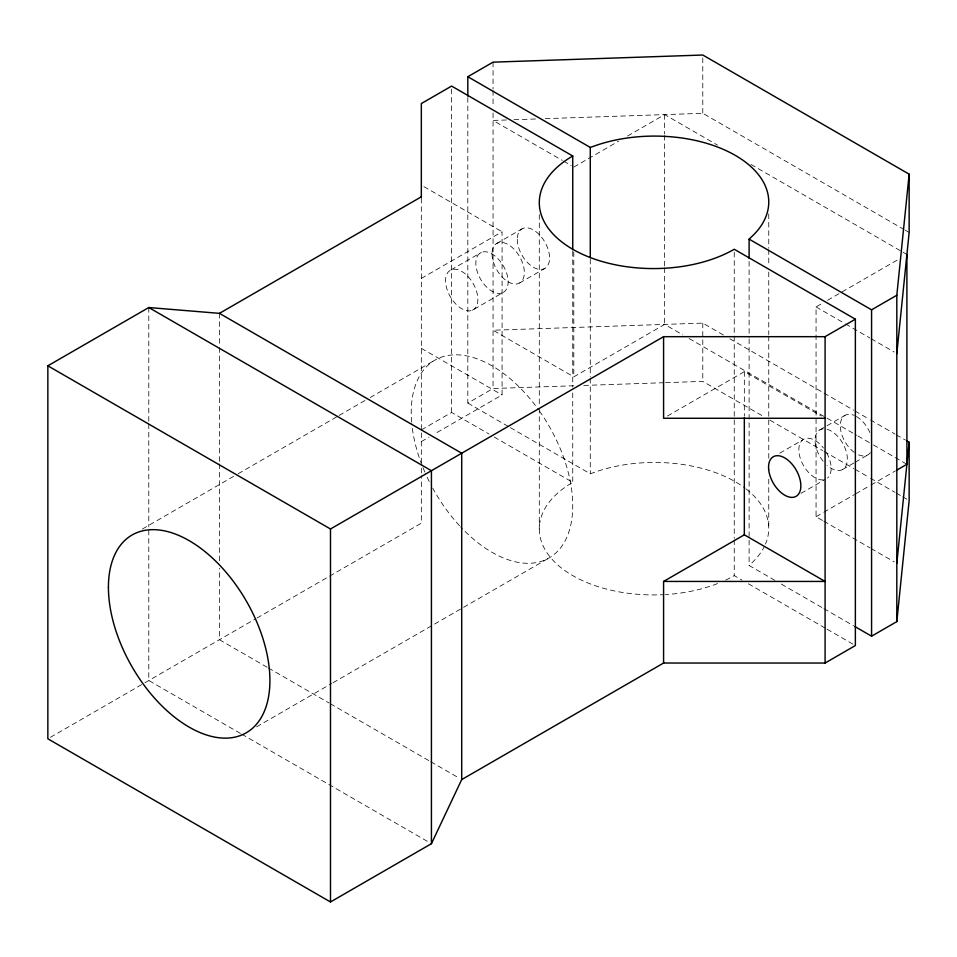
<?xml version="1.0" encoding="UTF-8"?>
<svg xmlns="http://www.w3.org/2000/svg" width="957" height="957" viewBox="0 0 957 957"><rect width="100%" height="100%" fill="white"/><g stroke="black" fill="none" stroke-linecap="round" stroke-linejoin="round"><path stroke-width="0.72" stroke-dasharray="4.79 3.59" d="M774.907 580.373L749.116 565.491L753.458 561.34A114.206 65.937 0 0 0 764.296 546.614M573.805 167.056L618.593 141.205M627.541 136.026L664.648 114.601L717.487 145.105M421.331 278.403L502.078 231.773L502.078 394.954L434.143 434.179M450.986 269.91L481.275 252.433M496.779 243.437L522.008 228.867M472.423 310.2A22.836 13.183 60 0 0 466.813 275.317A22.836 13.183 60 0 0 445.878 284.66A22.836 13.183 60 0 0 472.423 310.2L502.7 292.71A22.836 13.183 60 0 0 497.09 257.828A22.836 13.183 60 0 0 476.167 267.17A22.836 13.183 60 0 0 502.7 292.71M519.615 282.997L544.844 268.427M142.414 529.018L236.893 474.469M238.185 473.727L337.833 416.199M339.125 415.446L365 400.505M370.18 397.514L434.885 360.155M421.331 429.92L451.608 412.443L488.979 434.011M467.817 97.59L467.817 403.076L493.058 388.518L574.858 385.731M421.331 441.572L429.023 437.134M723.42 335.022L702.785 323.107L493.058 330.237L573.805 376.855L664.648 324.411L682.688 334.818M50.434 737.297L143.61 683.501M144.902 682.76L255.686 618.796M256.978 618.055L421.331 523.168L421.331 475.701M822.47 520.417L816.058 516.72L816.058 306.922L822.458 303.225M827.578 300.271L897.953 259.646M667.424 416.044L744.331 371.639L821.238 416.044M256.62 726.818L331.672 683.477M332.976 682.736L549.091 557.955M819.778 429.92L845.019 415.35M779.728 453.199L802.433 440.088M801.057 493.334L825.03 479.493M842.627 469.48L853.979 462.925M855.235 462.195L867.855 454.91M816.058 516.72L822.458 513.024M823.738 512.294L854.445 494.554M855.725 493.824L869.805 485.689M871.085 484.96L895.393 470.916M510.356 427.635L590.278 473.787L597.455 471.275A114.206 65.937 0 0 1 745.156 488.237M506.48 119.972L493.058 120.438L562.273 160.393M513.945 119.721L536.327 118.967M545.275 118.656L702.785 113.309L903.994 229.477M583.782 385.432L664.11 382.704M665.593 382.656L702.785 381.388L763.399 416.391M905.286 230.218L909.15 232.455M750.982 164.448L901.757 251.5M903.037 252.241L906.901 254.466M563.553 161.135L571.245 165.573M816.058 306.922L844.265 323.203M845.545 323.945L869.901 338M871.181 338.742L894.245 352.056M729.868 338.754L822.733 392.37M824.025 393.112L853.692 410.23M854.984 410.984L869.171 419.166M870.451 419.92L894.962 434.059M896.254 434.813L905.286 440.017M689.136 338.539L825.724 417.408M827.015 418.149L856.647 435.256M857.939 435.997L872.114 444.18M873.406 444.933L906.901 464.277M423.891 186.639L502.078 231.773M769.859 420.111L822.733 450.639M824.025 451.381L853.692 468.511M854.984 469.253L869.171 477.447M870.451 478.189L894.962 492.341M896.254 493.082L901.41 496.061M902.702 496.815L907.858 499.793M823.75 521.158L869.901 547.799M871.181 548.54L894.245 561.867M421.331 348.336L502.078 394.954M467.817 403.076L509.064 426.894M781.343 584.093L822.589 607.91M823.881 608.652L853.536 625.77M494.135 436.99L572.741 482.376A114.206 65.937 0 0 0 550.096 556.986A114.206 65.937 0 0 0 663.919 594.656M725.633 580.109A114.206 65.937 0 0 0 734.246 575.612L741.974 580.074M748.422 583.794L825.735 628.438M827.015 629.18L855.367 645.544M267.123 667.244L219.452 639.719L219.452 568.195M268.415 667.986L328.981 702.952M330.273 703.706L429.49 760.982M430.782 761.724L459.133 778.101M240.422 733.421L148.79 680.511L148.79 528.336M241.714 734.163L428.844 842.196M768.758 213.937L768.758 248.222M768.758 249.705L768.758 266.094M768.758 272.063L768.758 334.651M768.758 336.134L768.758 458.343M768.758 479.206L768.758 528.372M749.116 261.488L749.116 337.486M749.116 338.981L749.116 538.671M749.116 540.155L749.116 565.491M744.331 371.639L744.331 416.139M734.246 252.241L734.246 538.36M734.246 539.856L734.246 575.612M702.785 58.018L702.785 113.309M702.785 323.107L702.785 381.388M664.648 114.601L664.648 133.944M664.648 135.439L664.648 266.381M664.648 267.864L664.648 324.411M590.278 259.191L590.278 376.914M590.278 378.41L590.278 473.787M573.805 251.87L573.805 376.855M572.741 251.392L572.741 386.999M572.741 392.956L572.741 482.376M539.293 214.559L539.293 406.797M539.293 408.28L539.293 528.994M493.058 62.157L493.058 89.049M493.058 90.544L493.058 106.981M493.058 112.962L493.058 388.518M451.608 89.061L451.608 412.443M421.331 198.29L421.331 462.482M421.331 468.284L421.331 474.325M219.452 313.358L219.452 346.147M219.452 347.642L219.452 462.387M219.452 463.87L219.452 560.742M148.79 307.532L148.79 422.408M148.79 423.903L148.79 526.852M717.594 583.555A114.206 65.937 0 0 1 665.414 594.572M823.331 479.84A22.836 13.183 60 0 1 802.66 463.989A22.836 13.183 60 0 1 802.732 439.837A22.836 13.183 60 0 1 823.415 448.008M826.704 452.96A22.836 13.183 60 0 1 827.554 478.033M539.437 411.008A114.206 65.937 60 0 1 562.309 545.49A114.206 65.937 60 0 1 460.568 526.817M459.539 525.716A114.206 65.937 60 0 1 432.708 488.142M429.238 481.527A114.206 65.937 60 0 1 425.422 473.428M424.836 472.064A114.206 65.937 60 0 1 422.587 466.657M422.049 465.305A114.206 65.937 60 0 1 411.785 423.568M411.654 422.145A114.206 65.937 60 0 1 451.249 355.023A114.206 65.937 60 0 1 538.576 409.799M870.427 452.529A22.836 13.183 60 0 1 856.431 453.785M854.326 452.41A22.836 13.183 60 0 1 840.282 425.805A22.836 13.183 60 0 1 854.326 415.422M856.431 416.486A22.836 13.183 60 0 1 869.865 432.528M827.027 429.274A22.836 13.183 60 0 1 847.352 459.025A22.836 13.183 60 0 1 827.027 465.305M823.128 461.19A22.836 13.183 60 0 1 823.128 428.892M746.293 489.111A114.206 65.937 0 0 1 765.48 544.066M517.282 239.322A22.836 13.183 60 0 0 541.506 269.455A22.836 13.183 60 0 0 541.506 237.157A22.836 13.183 60 0 0 517.282 239.322M492.042 253.892A22.836 13.183 60 0 0 516.266 284.026A22.836 13.183 60 0 0 516.266 251.727A22.836 13.183 60 0 0 492.042 253.892"/><path stroke-width="1.44" d="M854.816 626.512L871.576 636.19L896.817 621.619L896.817 295.258L909.15 174.174L702.785 55.028L493.058 62.157L467.817 76.727L467.817 96.095M896.817 353.54L909.15 232.455L909.15 174.174M896.817 563.338L909.15 442.254L906.566 440.77M896.817 621.619L909.15 500.535L909.15 442.254M431.428 843.691L461.705 779.584L461.705 453.223L219.452 313.358L148.79 307.532L47.85 365.813L47.85 738.792L330.488 901.973L431.428 843.691L431.428 470.712L148.79 307.532M749.116 258.51L749.116 239.13L753.458 234.991A114.206 65.937 0 0 0 735.311 155.393A114.206 65.937 0 0 0 597.455 144.926L590.278 147.426L467.817 76.727M219.452 313.358L421.331 196.807M47.85 365.813L330.488 528.994L663.584 336.673L825.09 336.673L855.367 319.195L855.367 645.544L825.09 663.034L663.584 663.034L461.705 779.584M749.116 239.13L871.576 309.829L896.817 295.258M663.584 581.437L744.331 534.819L825.09 581.437L663.584 581.437L663.584 663.034M896.673 470.186L906.901 464.277L906.901 254.466M825.09 418.269L663.584 418.269L663.584 336.673M572.741 249.897L572.741 156.015L451.608 86.082L421.331 103.559L421.331 197.022M855.367 319.195L734.246 249.263A114.206 65.937 0 0 1 572.741 249.263A114.206 65.937 0 0 1 572.741 156.015M871.576 309.829L871.576 636.19M825.09 336.673L825.09 663.034M744.331 417.623L744.331 534.819M590.278 147.426L590.278 257.696M330.488 528.994L330.488 901.973M108.416 587.263A114.206 65.937 60 0 0 229.536 737.955A114.206 65.937 60 0 0 229.536 576.449A114.206 65.937 60 0 0 108.416 587.263M768.65 469.241A22.836 13.183 60 0 0 794.214 497.102A22.836 13.183 60 0 0 791.272 463.284A22.836 13.183 60 0 0 768.65 469.241"/></g></svg>
